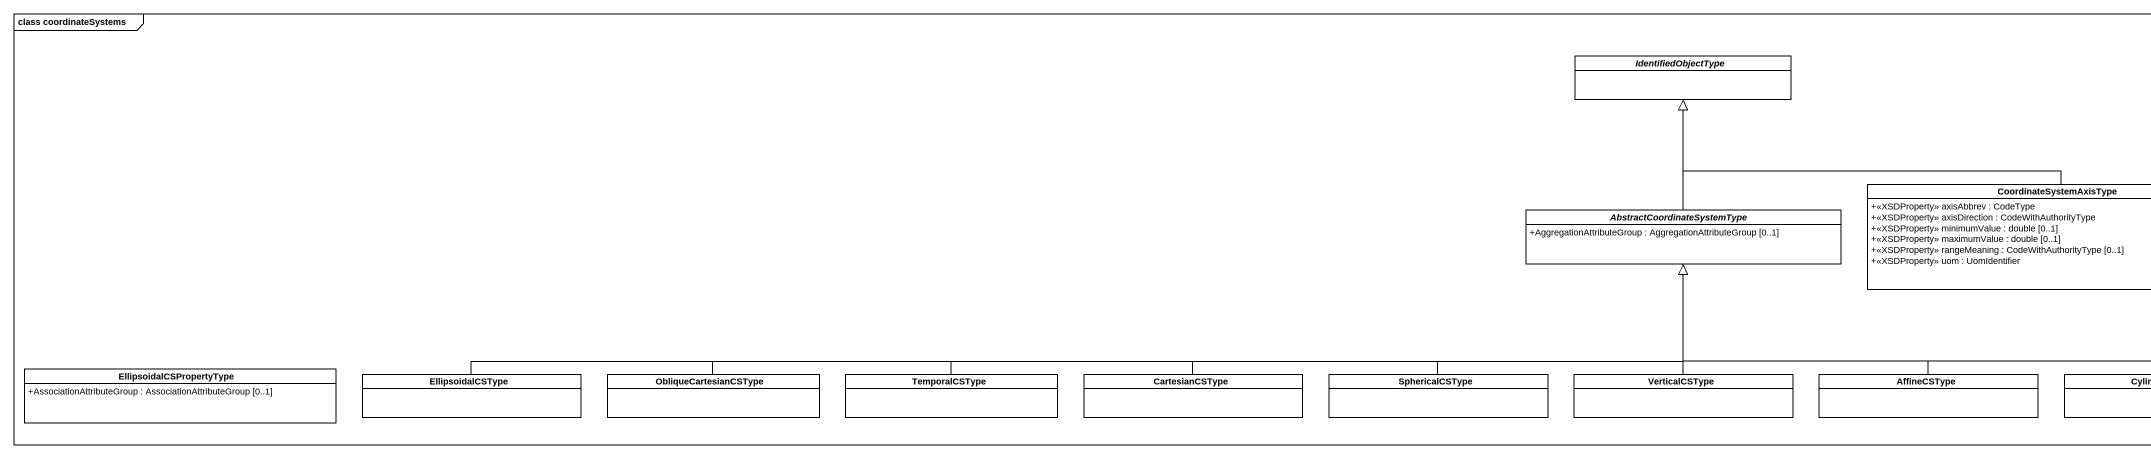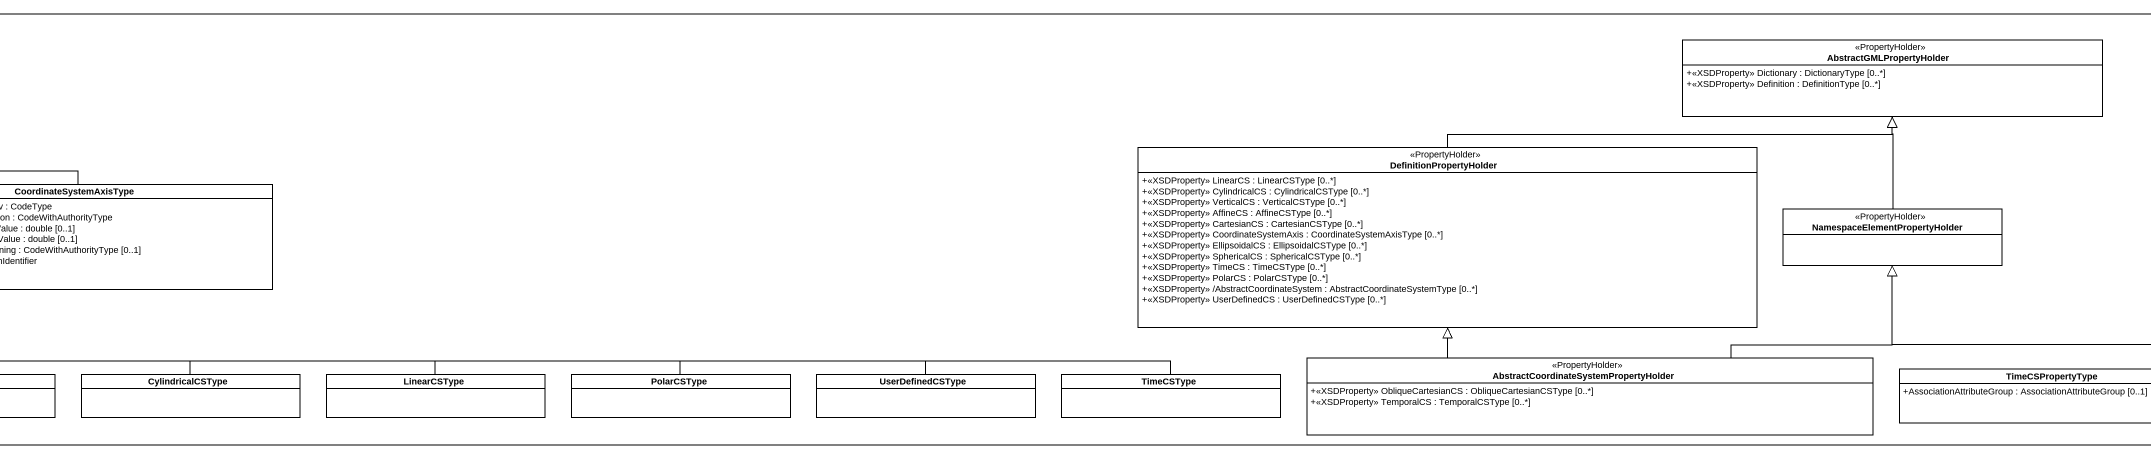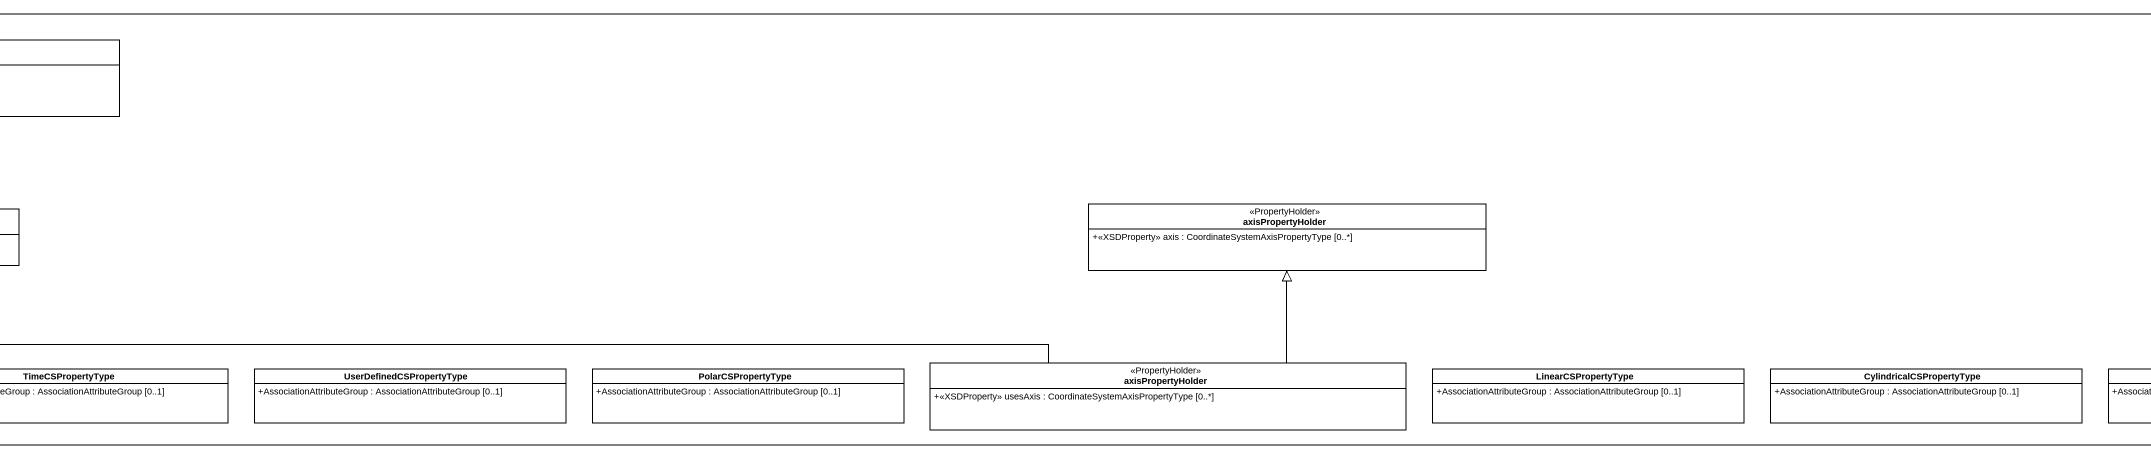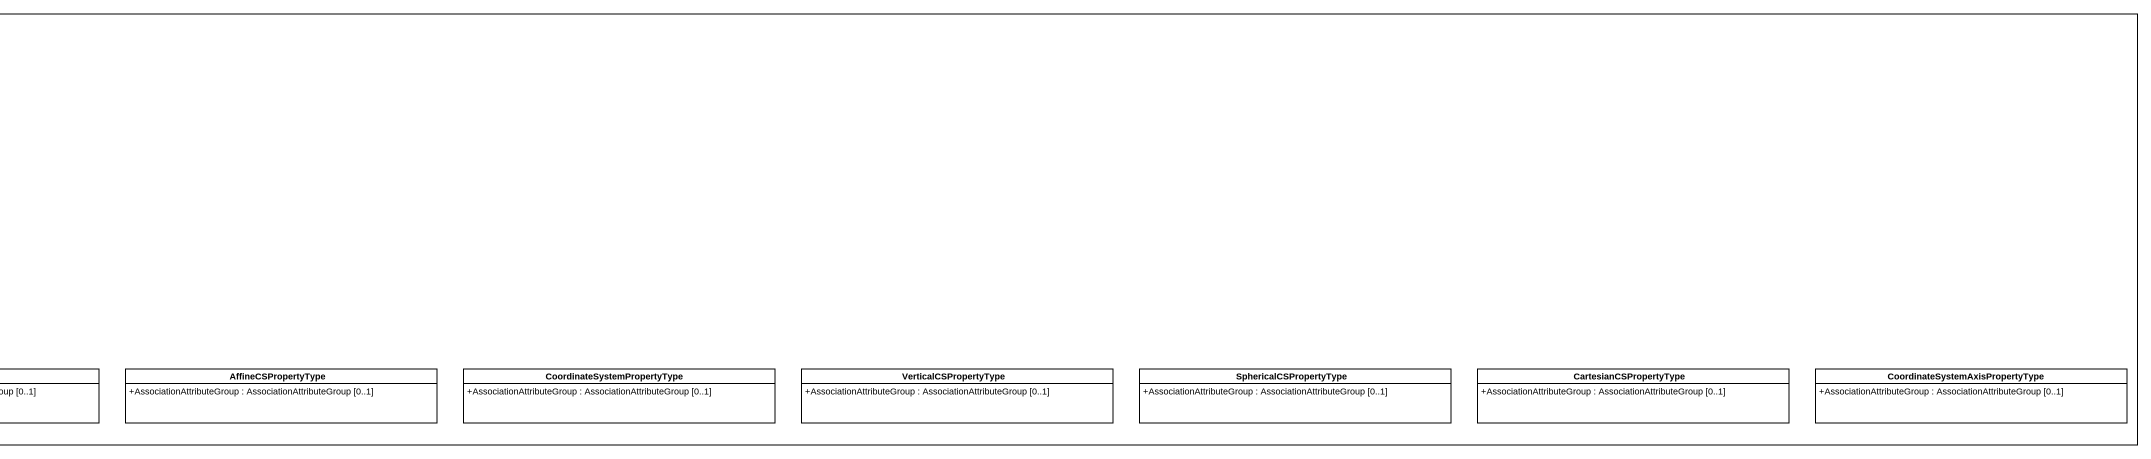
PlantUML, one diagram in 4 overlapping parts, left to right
@startuml
mainframe class coordinateSystems
hide circle
hide empty members
skinparam classAttributeIconSize 0
class AbstractGMLPropertyHolder <<PropertyHolder>> {
  +<<XSDProperty>> Dictionary : DictionaryType [0..*]
  +<<XSDProperty>> Definition : DefinitionType [0..*]
}
abstract class IdentifiedObjectType
class DefinitionPropertyHolder <<PropertyHolder>> {
  +<<XSDProperty>> LinearCS : LinearCSType [0..*]
  +<<XSDProperty>> CylindricalCS : CylindricalCSType [0..*]
  +<<XSDProperty>> VerticalCS : VerticalCSType [0..*]
  +<<XSDProperty>> AffineCS : AffineCSType [0..*]
  +<<XSDProperty>> CartesianCS : CartesianCSType [0..*]
  +<<XSDProperty>> CoordinateSystemAxis : CoordinateSystemAxisType [0..*]
  +<<XSDProperty>> EllipsoidalCS : EllipsoidalCSType [0..*]
  +<<XSDProperty>> SphericalCS : SphericalCSType [0..*]
  +<<XSDProperty>> TimeCS : TimeCSType [0..*]
  +<<XSDProperty>> PolarCS : PolarCSType [0..*]
  +<<XSDProperty>> /AbstractCoordinateSystem : AbstractCoordinateSystemType [0..*]
  +<<XSDProperty>> UserDefinedCS : UserDefinedCSType [0..*]
}
class CoordinateSystemAxisType {
  +<<XSDProperty>> axisAbbrev : CodeType
  +<<XSDProperty>> axisDirection : CodeWithAuthorityType
  +<<XSDProperty>> minimumValue : double [0..1]
  +<<XSDProperty>> maximumValue : double [0..1]
  +<<XSDProperty>> rangeMeaning : CodeWithAuthorityType [0..1]
  +<<XSDProperty>> uom : UomIdentifier
}
class axisPropertyHolder <<PropertyHolder>> {
  +<<XSDProperty>> axis : CoordinateSystemAxisPropertyType [0..*]
}
abstract class AbstractCoordinateSystemType {
  +AggregationAttributeGroup : AggregationAttributeGroup [0..1]
}
class "NamespaceElementPropertyHolder" as NamespaceElementPropertyHold <<PropertyHolder>>
class "AbstractCoordinateSystemPropertyHolder" as AbstractCoordinateSystemProp <<PropertyHolder>> {
  +<<XSDProperty>> ObliqueCartesianCS : ObliqueCartesianCSType [0..*]
  +<<XSDProperty>> TemporalCS : TemporalCSType [0..*]
}
class EllipsoidalCSPropertyType {
  +AssociationAttributeGroup : AssociationAttributeGroup [0..1]
}
class EllipsoidalCSType
class ObliqueCartesianCSType
class TemporalCSType
class CartesianCSType
class SphericalCSType
class VerticalCSType
class AffineCSType
class CylindricalCSType
class LinearCSType
class PolarCSType
class UserDefinedCSType
class TimeCSType
class TimeCSPropertyType {
  +AssociationAttributeGroup : AssociationAttributeGroup [0..1]
}
class UserDefinedCSPropertyType {
  +AssociationAttributeGroup : AssociationAttributeGroup [0..1]
}
class PolarCSPropertyType {
  +AssociationAttributeGroup : AssociationAttributeGroup [0..1]
}
class "axisPropertyHolder" as axisPropertyHolder_2 <<PropertyHolder>> {
  +<<XSDProperty>> usesAxis : CoordinateSystemAxisPropertyType [0..*]
}
class LinearCSPropertyType {
  +AssociationAttributeGroup : AssociationAttributeGroup [0..1]
}
class CylindricalCSPropertyType {
  +AssociationAttributeGroup : AssociationAttributeGroup [0..1]
}
class AffineCSPropertyType {
  +AssociationAttributeGroup : AssociationAttributeGroup [0..1]
}
class CoordinateSystemPropertyType {
  +AssociationAttributeGroup : AssociationAttributeGroup [0..1]
}
class VerticalCSPropertyType {
  +AssociationAttributeGroup : AssociationAttributeGroup [0..1]
}
class SphericalCSPropertyType {
  +AssociationAttributeGroup : AssociationAttributeGroup [0..1]
}
class CartesianCSPropertyType {
  +AssociationAttributeGroup : AssociationAttributeGroup [0..1]
}
class "CoordinateSystemAxisPropertyType" as CoordinateSystemAxisProperty {
  +AssociationAttributeGroup : AssociationAttributeGroup [0..1]
}
DefinitionPropertyHolder -right-|> AbstractGMLPropertyHolder
CoordinateSystemAxisType -left-|> IdentifiedObjectType
AbstractCoordinateSystemType -up-|> IdentifiedObjectType
NamespaceElementPropertyHold -up-|> AbstractGMLPropertyHolder
AbstractCoordinateSystemProp -up-|> DefinitionPropertyHolder
AbstractCoordinateSystemProp -right-|> NamespaceElementPropertyHold
EllipsoidalCSType -right-|> AbstractCoordinateSystemType
ObliqueCartesianCSType -right-|> AbstractCoordinateSystemType
TemporalCSType -right-|> AbstractCoordinateSystemType
CartesianCSType -right-|> AbstractCoordinateSystemType
SphericalCSType -up-|> AbstractCoordinateSystemType
VerticalCSType -up-|> AbstractCoordinateSystemType
AffineCSType -up-|> AbstractCoordinateSystemType
CylindricalCSType -left-|> AbstractCoordinateSystemType
LinearCSType -left-|> AbstractCoordinateSystemType
PolarCSType -left-|> AbstractCoordinateSystemType
UserDefinedCSType -left-|> AbstractCoordinateSystemType
TimeCSType -left-|> AbstractCoordinateSystemType
axisPropertyHolder_2 -up-|> axisPropertyHolder
axisPropertyHolder_2 -left-|> NamespaceElementPropertyHold
@enduml
